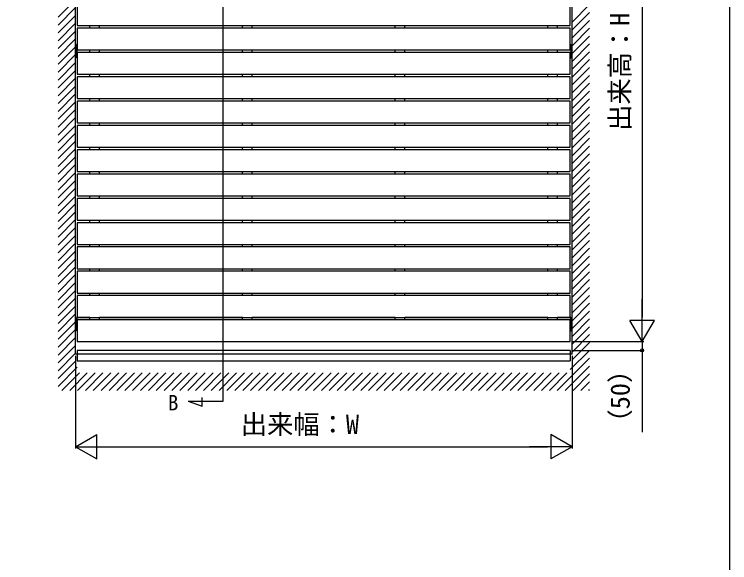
# Model space of a CAD drawing. Units: millimetres, scale not verified. Extents: x -875 to 875, y -1310 to 1300.
# Drawn here: x 466.5 to 875, y 617.7 to 931.1 of the extents above; entities that cross this region are included whole.
import ezdxf
from ezdxf.enums import TextEntityAlignment as Align

# ---------------------------------------------------------------- set-up
doc = ezdxf.new("R2010")
doc.units = ezdxf.units.MM
doc.header["$LTSCALE"] = 4
for name, color, linetype in [('0-2_USER1', 3, 'Continuous'), ('0-5_YKK_12', 2, 'Continuous'), ('0-7_YKK_A1', 4, 'Continuous'), ('0-8_YKK_D', 6, 'Continuous'), ('0-9_YKK_ZWAK', 7, 'Continuous')]:
    doc.layers.add(name, color=color, linetype=linetype)
doc.styles.add('ＭＳ ゴシック', font='')
doc.styles.get('ＭＳ ゴシック').set_extended_font_data('MS Gothic')

msp = doc.modelspace()

# ---------------------------------------------------------------- linework, layer by layer
at = {"layer": '0-5_YKK_12'}
for p, q in [((585.696, 709.979), (585.704, 1089.285)), ((573.804, 707.086), (573.805, 712.145)), ((565.855, 709.98), (585.697, 709.979)), ((565.855, 709.98), (573.804, 707.086))]:
    msp.add_line(p, q, dxfattribs=at)
at = {"layer": '0-7_YKK_A1'}
for p, q in [((491.5, 929.445), (501.5, 939.445)), ((502.5, 937.1), (502.5, 924.7)), ((785, 926.597), (795, 936.597)), ((491.5, 924.955), (501.5, 934.955)), ((785, 922.106), (795, 932.106)), ((491.5, 920.465), (501.5, 930.465)), ((785, 917.616), (795, 927.616)), ((491.5, 915.975), (501.5, 925.975)), ((784, 923.2), (502.5, 923.2)), ((502.5, 923.2), (502.5, 910.8)), ((509.75, 923.2), (509.75, 924.7)), ((515.25, 923.2), (515.25, 924.7)), ((596.917, 923.2), (596.917, 924.7)), ((602.417, 923.2), (602.417, 924.7)), ((684.083, 923.2), (684.083, 924.7)), ((689.583, 923.2), (689.583, 924.7)), ((771.25, 923.2), (771.25, 924.7)), ((776.75, 923.2), (776.75, 924.7)), ((491.5, 911.484), (501.5, 921.484)), ((785, 913.126), (795, 923.126)), ((491.5, 906.994), (501.5, 916.994)), ((785, 908.636), (795, 918.636)), ((491.5, 902.504), (501.5, 912.504)), ((502, 906.388), (502, 913.712)), ((502.25, 913.82), (502.095, 913.811)), ((502.25, 913.82), (502.25, 906.28)), ((784, 913.8), (784.25, 913.8)), ((784.25, 913.82), (784.405, 913.811)), ((784.25, 913.82), (784.25, 906.28)), ((784.25, 913.8), (784.25, 906.3)), ((784.5, 906.388), (784.5, 913.712)), ((785, 904.146), (795, 914.146)), ((491.5, 898.014), (501.5, 908.014)), ((784, 909.3), (502.5, 909.3)), ((502.5, 909.3), (502.5, 896.9)), ((509.75, 909.3), (509.75, 910.8)), ((515.25, 909.3), (515.25, 910.8)), ((596.917, 909.3), (596.917, 910.8)), ((602.417, 909.3), (602.417, 910.8)), ((684.083, 909.3), (684.083, 910.8)), ((689.583, 909.3), (689.583, 910.8)), ((771.25, 909.3), (771.25, 910.8)), ((776.75, 909.3), (776.75, 910.8)), ((785, 899.656), (795, 909.656)), ((491.5, 893.524), (501.5, 903.524)), ((502.25, 906.28), (502.095, 906.288)), ((502.5, 906.3), (502.25, 906.3)), ((784.25, 906.3), (784, 906.3)), ((784.25, 906.28), (784.405, 906.288)), ((785, 895.166), (795, 905.166)), ((491.5, 889.034), (501.5, 899.034)), ((785, 890.675), (795, 900.675)), ((491.5, 884.544), (501.5, 894.544)), ((784, 895.4), (502.5, 895.4)), ((502.5, 895.4), (502.5, 883)), ((509.75, 895.4), (509.75, 896.9)), ((515.25, 895.4), (515.25, 896.9)), ((596.917, 895.4), (596.917, 896.9)), ((602.417, 895.4), (602.417, 896.9)), ((684.083, 895.4), (684.083, 896.9)), ((689.583, 895.4), (689.583, 896.9)), ((771.25, 895.4), (771.25, 896.9)), ((776.75, 895.4), (776.75, 896.9)), ((785, 886.185), (795, 896.185)), ((785, 881.695), (795, 891.695)), ((491.5, 880.054), (501.5, 890.054)), ((785, 877.205), (795, 887.205)), ((491.5, 875.563), (501.5, 885.563)), ((509.75, 881.5), (509.75, 883)), ((515.25, 881.5), (515.25, 883)), ((596.917, 881.5), (596.917, 883)), ((602.417, 881.5), (602.417, 883)), ((684.083, 881.5), (684.083, 883)), ((689.583, 881.5), (689.583, 883)), ((771.25, 881.5), (771.25, 883)), ((776.75, 881.5), (776.75, 883)), ((785, 872.715), (795, 882.715)), ((491.5, 871.073), (501.5, 881.073)), ((784, 881.5), (502.5, 881.5)), ((502.5, 881.5), (502.5, 869.1)), ((785, 868.225), (795, 878.225)), ((491.5, 866.583), (501.5, 876.583)), ((491.5, 862.093), (501.5, 872.093)), ((785, 863.735), (795, 873.735)), ((491.5, 857.603), (501.5, 867.603)), ((784, 867.6), (502.5, 867.6)), ((502.5, 867.6), (502.5, 855.2)), ((509.75, 867.6), (509.75, 869.1)), ((515.25, 867.6), (515.25, 869.1)), ((596.917, 867.6), (596.917, 869.1)), ((602.417, 867.6), (602.417, 869.1)), ((684.083, 867.6), (684.083, 869.1)), ((689.583, 867.6), (689.583, 869.1)), ((771.25, 867.6), (771.25, 869.1)), ((776.75, 867.6), (776.75, 869.1)), ((785, 859.245), (795, 869.245)), ((491.5, 853.113), (501.5, 863.113)), ((785, 854.754), (795, 864.754)), ((491.5, 848.623), (501.5, 858.623)), ((785, 850.264), (795, 860.264)), ((491.5, 844.133), (501.5, 854.133)), ((784, 853.7), (502.5, 853.7)), ((502.5, 853.7), (502.5, 841.3)), ((509.75, 853.7), (509.75, 855.2)), ((515.25, 853.7), (515.25, 855.2)), ((596.917, 853.7), (596.917, 855.2)), ((602.417, 853.7), (602.417, 855.2)), ((684.083, 853.7), (684.083, 855.2)), ((689.583, 853.7), (689.583, 855.2)), ((771.25, 853.7), (771.25, 855.2)), ((776.75, 853.7), (776.75, 855.2)), ((785, 845.774), (795, 855.774)), ((491.5, 839.642), (501.5, 849.642)), ((785, 841.284), (795, 851.284)), ((785, 836.794), (795, 846.794)), ((491.5, 835.152), (501.5, 845.152)), ((785, 832.304), (795, 842.304)), ((491.5, 830.662), (501.5, 840.662)), ((784, 839.8), (502.5, 839.8)), ((502.5, 839.8), (502.5, 827.4)), ((509.75, 839.8), (509.75, 841.3)), ((515.25, 839.8), (515.25, 841.3)), ((596.917, 839.8), (596.917, 841.3)), ((602.417, 839.8), (602.417, 841.3)), ((684.083, 839.8), (684.083, 841.3)), ((689.583, 839.8), (689.583, 841.3)), ((771.25, 839.8), (771.25, 841.3)), ((776.75, 839.8), (776.75, 841.3)), ((785, 827.814), (795, 837.814)), ((491.5, 826.172), (501.5, 836.172)), ((785, 823.324), (795, 833.324)), ((491.5, 821.682), (501.5, 831.682)), ((491.5, 817.192), (501.5, 827.192)), ((784, 825.9), (502.5, 825.9)), ((502.5, 825.9), (502.5, 813.5)), ((509.75, 825.9), (509.75, 827.4)), ((515.25, 825.9), (515.25, 827.4)), ((596.917, 825.9), (596.917, 827.4)), ((602.417, 825.9), (602.417, 827.4)), ((684.083, 825.9), (684.083, 827.4)), ((689.583, 825.9), (689.583, 827.4)), ((771.25, 825.9), (771.25, 827.4)), ((776.75, 825.9), (776.75, 827.4)), ((785, 818.833), (795, 828.833)), ((491.5, 812.702), (501.5, 822.702)), ((785, 814.343), (795, 824.343)), ((491.5, 808.211), (501.5, 818.211)), ((785, 809.853), (795, 819.853)), ((491.5, 803.721), (501.5, 813.721)), ((509.75, 812), (509.75, 813.5)), ((515.25, 812), (515.25, 813.5)), ((596.917, 812), (596.917, 813.5)), ((602.417, 812), (602.417, 813.5)), ((684.083, 812), (684.083, 813.5)), ((689.583, 812), (689.583, 813.5)), ((771.25, 812), (771.25, 813.5)), ((776.75, 812), (776.75, 813.5)), ((785, 805.363), (795, 815.363)), ((491.5, 799.231), (501.5, 809.231)), ((784, 812), (502.5, 812)), ((502.5, 812), (502.5, 799.6)), ((785, 800.873), (795, 810.873)), ((491.5, 794.741), (501.5, 804.741)), ((785, 796.383), (795, 806.383)), ((785, 791.893), (795, 801.893)), ((491.5, 790.251), (501.5, 800.251)), ((784, 798.1), (502.5, 798.1)), ((502.5, 798.1), (502.5, 785.7)), ((509.75, 798.1), (509.75, 799.6)), ((515.25, 798.1), (515.25, 799.6)), ((596.917, 798.1), (596.917, 799.6)), ((602.417, 798.1), (602.417, 799.6)), ((684.083, 798.1), (684.083, 799.6)), ((689.583, 798.1), (689.583, 799.6)), ((771.25, 798.1), (771.25, 799.6)), ((776.75, 798.1), (776.75, 799.6)), ((785, 787.403), (795, 797.403)), ((491.5, 785.761), (501.5, 795.761)), ((785, 782.912), (795, 792.912)), ((491.5, 781.271), (501.5, 791.271)), ((785, 778.422), (795, 788.422)), ((491.5, 776.781), (501.5, 786.781)), ((509.75, 784.2), (509.75, 785.7)), ((515.25, 784.2), (515.25, 785.7)), ((596.917, 784.2), (596.917, 785.7)), ((602.417, 784.2), (602.417, 785.7)), ((684.083, 784.2), (684.083, 785.7)), ((689.583, 784.2), (689.583, 785.7)), ((771.25, 784.2), (771.25, 785.7)), ((776.75, 784.2), (776.75, 785.7)), ((491.5, 772.29), (501.5, 782.29)), ((784, 784.2), (502.5, 784.2)), ((502.5, 784.2), (502.5, 771.8)), ((785, 773.932), (795, 783.932)), ((491.5, 767.8), (501.5, 777.8)), ((785, 769.442), (795, 779.442)), ((491.5, 763.31), (501.5, 773.31)), ((785, 764.952), (795, 774.952)), ((491.5, 758.82), (501.5, 768.82)), ((784, 770.3), (502.5, 770.3)), ((502.5, 770.3), (502.5, 757.9)), ((509.75, 770.3), (509.75, 771.8)), ((515.25, 770.3), (515.25, 771.8)), ((596.917, 770.3), (596.917, 771.8)), ((602.417, 770.3), (602.417, 771.8)), ((684.083, 770.3), (684.083, 771.8)), ((689.583, 770.3), (689.583, 771.8)), ((771.25, 770.3), (771.25, 771.8)), ((776.75, 770.3), (776.75, 771.8)), ((785, 760.462), (795, 770.462)), ((491.5, 754.33), (501.5, 764.33)), ((785, 755.972), (795, 765.972)), ((491.5, 749.84), (501.5, 759.84)), ((785, 751.482), (795, 761.482)), ((502, 757.662), (502, 750.338)), ((502.25, 757.77), (502.095, 757.761)), ((502.25, 750.23), (502.25, 757.77)), ((509.75, 757.75), (502.25, 757.75)), ((784, 756.4), (502.5, 756.4)), ((502.5, 756.4), (502.5, 744)), ((509.75, 756.4), (509.75, 757.9)), ((515.25, 756.4), (515.25, 757.9)), ((596.917, 757.75), (515.25, 757.75)), ((596.917, 756.4), (596.917, 757.9)), ((602.417, 756.4), (602.417, 757.9)), ((684.083, 757.75), (602.417, 757.75)), ((684.083, 756.4), (684.083, 757.9)), ((689.583, 756.4), (689.583, 757.9)), ((771.25, 757.75), (689.583, 757.75)), ((771.25, 756.4), (771.25, 757.9)), ((776.75, 756.4), (776.75, 757.9)), ((784.25, 757.77), (784.405, 757.761)), ((784.25, 750.23), (784.25, 757.77)), ((784.5, 757.662), (784.5, 750.338)), ((785, 746.991), (795, 756.991)), ((491.5, 745.35), (501.5, 755.35)), ((785, 742.501), (795, 752.501)), ((491.5, 740.86), (501.5, 750.86)), ((502.25, 750.23), (502.095, 750.238)), ((784, 750.25), (784.25, 750.25)), ((784.25, 750.23), (784.405, 750.238)), ((785, 738.011), (795, 748.011)), ((491.5, 736.369), (501.5, 746.369)), ((785, 733.521), (795, 743.521)), ((491.5, 731.879), (501.5, 741.879)), ((491.5, 727.389), (501.5, 737.389)), ((784, 739), (502.5, 739)), ((502.5, 739), (502.5, 733)), ((784, 728.031), (795, 739.031)), ((784, 739), (784, 733)), ((491.5, 722.899), (501.5, 732.899)), ((502.5, 733), (784, 733)), ((776.559, 716.1), (795, 734.541)), ((491.5, 718.409), (502.5, 729.409)), ((781.049, 716.1), (795, 730.051)), ((493.681, 716.1), (503.681, 726.1)), ((498.171, 716.1), (508.171, 726.1)), ((502.661, 716.1), (512.661, 726.1)), ((507.151, 716.1), (517.151, 726.1)), ((511.641, 716.1), (521.641, 726.1)), ((516.131, 716.1), (526.131, 726.1)), ((520.622, 716.1), (530.622, 726.1)), ((525.112, 716.1), (535.112, 726.1)), ((529.602, 716.1), (539.602, 726.1)), ((534.092, 716.1), (544.092, 726.1)), ((538.582, 716.1), (548.582, 726.1)), ((543.072, 716.1), (553.072, 726.1)), ((547.562, 716.1), (557.562, 726.1)), ((552.052, 716.1), (562.052, 726.1)), ((556.543, 716.1), (566.543, 726.1)), ((561.033, 716.1), (571.033, 726.1)), ((565.523, 716.1), (575.523, 726.1)), ((570.013, 716.1), (580.013, 726.1)), ((574.503, 716.1), (584.503, 726.1)), ((578.993, 716.1), (588.993, 726.1)), ((583.483, 716.1), (593.483, 726.1)), ((587.973, 716.1), (597.973, 726.1)), ((592.464, 716.1), (602.464, 726.1)), ((596.954, 716.1), (606.954, 726.1)), ((601.444, 716.1), (611.444, 726.1)), ((605.934, 716.1), (615.934, 726.1)), ((610.424, 716.1), (620.424, 726.1)), ((614.914, 716.1), (624.914, 726.1)), ((619.404, 716.1), (629.404, 726.1)), ((623.894, 716.1), (633.894, 726.1)), ((628.385, 716.1), (638.385, 726.1)), ((632.875, 716.1), (642.875, 726.1)), ((637.365, 716.1), (647.365, 726.1)), ((641.855, 716.1), (651.855, 726.1)), ((646.345, 716.1), (656.345, 726.1)), ((650.835, 716.1), (660.835, 726.1)), ((655.325, 716.1), (665.325, 726.1)), ((659.815, 716.1), (669.815, 726.1)), ((664.306, 716.1), (674.306, 726.1)), ((668.796, 716.1), (678.796, 726.1)), ((673.286, 716.1), (683.286, 726.1)), ((677.776, 716.1), (687.776, 726.1)), ((682.266, 716.1), (692.266, 726.1)), ((686.756, 716.1), (696.756, 726.1)), ((691.246, 716.1), (701.246, 726.1)), ((695.737, 716.1), (705.737, 726.1)), ((700.227, 716.1), (710.227, 726.1)), ((704.717, 716.1), (714.717, 726.1)), ((709.207, 716.1), (719.207, 726.1)), ((713.697, 716.1), (723.697, 726.1)), ((718.187, 716.1), (728.187, 726.1)), ((722.677, 716.1), (732.677, 726.1)), ((727.167, 716.1), (737.167, 726.1)), ((731.658, 716.1), (741.658, 726.1)), ((736.148, 716.1), (746.148, 726.1)), ((740.638, 716.1), (750.638, 726.1)), ((745.128, 716.1), (755.128, 726.1)), ((749.618, 716.1), (759.618, 726.1)), ((754.108, 716.1), (764.108, 726.1)), ((758.598, 716.1), (768.598, 726.1)), ((763.088, 716.1), (773.088, 726.1)), ((767.579, 716.1), (777.579, 726.1)), ((772.069, 716.1), (782.069, 726.1)), ((785.539, 716.1), (795, 725.56)), ((790.029, 716.1), (795, 721.07)), ((794.519, 716.1), (795, 716.58))]:
    msp.add_line(p, q, dxfattribs=at)
for points in [[(785, 736.9), (502.5, 736.9), (501.5, 736.9), (501.5, 1090)], [(785, 736.9), (785, 1090), (795, 1090)], [(502.5, 924.7), (784, 924.7), (784, 937.1)], [(502.5, 910.8), (784, 910.8), (784, 923.2)], [(502.25, 906.3), (502.25, 913.8), (502.5, 913.8)], [(502.5, 896.9), (784, 896.9), (784, 909.3)], [(502.5, 883), (784, 883), (784, 895.4)], [(502.5, 869.1), (784, 869.1), (784, 881.5)], [(502.5, 855.2), (784, 855.2), (784, 867.6)], [(502.5, 841.3), (784, 841.3), (784, 853.7)], [(502.5, 827.4), (784, 827.4), (784, 839.8)], [(502.5, 813.5), (784, 813.5), (784, 825.9)], [(502.5, 799.6), (784, 799.6), (784, 812)], [(502.5, 785.7), (784, 785.7), (784, 798.1)], [(502.5, 771.8), (784, 771.8), (784, 784.2)], [(502.5, 757.9), (784, 757.9), (784, 770.3)], [(502.25, 757.75), (502.25, 750.25), (502.5, 750.25)], [(502.5, 744), (784, 744), (784, 756.4)], [(784.25, 750.25), (784.25, 757.75), (776.75, 757.75)]]:
    msp.add_lwpolyline(points, dxfattribs=at)
for centre, start, end in [((502.1, 913.712), 93, 180), ((784.4, 913.712), 0, 87), ((502.1, 906.388), 180, 267), ((784.4, 906.388), 273, 0), ((502.1, 757.662), 93, 180), ((784.4, 757.662), 0, 87), ((502.1, 750.338), 180, 267), ((784.4, 750.338), 273, 0)]:
    msp.add_arc(centre, 0.1, start, end, dxfattribs=at)
at = {"layer": '0-8_YKK_D'}
for p, q in [((825, 1062.1), (825, 758)), ((825, 744), (825, 768.248)), ((825, 744), (818, 756.124)), ((832, 756.124), (818, 756.124)), ((825, 744), (832, 756.124)), ((785, 744), (826, 744)), ((785, 744), (826, 744)), ((501.5, 735.9), (501.5, 682.95)), ((785, 739), (826, 739)), ((785, 735.9), (785, 682.95)), ((501.5, 683.95), (513.624, 690.95)), ((513.624, 676.95), (513.624, 690.95)), ((785, 683.95), (772.876, 690.95)), ((772.876, 690.95), (772.876, 676.95)), ((501.5, 683.95), (513.624, 676.95)), ((501.5, 683.95), (525.749, 683.95)), ((515.5, 683.95), (771, 683.95)), ((785, 683.95), (760.751, 683.95)), ((785, 683.95), (772.876, 676.95))]:
    msp.add_line(p, q, dxfattribs=at)
msp.add_lwpolyline([(825, 744), (825, 739), (825, 692.289)], dxfattribs=at)
msp.add_circle((825, 739), 0.875, dxfattribs=at)
at = {"layer": '0-9_YKK_ZWAK'}
msp.add_lwpolyline([(-875, -1310), (875, -1310), (875, 1240)], dxfattribs=at)

# ---------------------------------------------------------------- texts
at = {"layer": '0-2_USER1', "style": 'ＭＳ ゴシック'}
msp.add_text('B', height=8.798, rotation=359.997, dxfattribs=at).set_placement((554.252, 702.096), align=Align.BOTTOM_LEFT)
at = {"layer": '0-8_YKK_D', "style": 'ＭＳ ゴシック'}
for s, p in [('出来高：H', (821.04, 864.453)), ('（50）', (821.21, 690.369))]:
    msp.add_text(s, height=11, rotation=90, dxfattribs=at).set_placement(p, align=Align.BOTTOM_LEFT)
msp.add_text('出来幅：W', height=11, dxfattribs=at).set_placement((595.864, 687.91), align=Align.BOTTOM_LEFT)

doc.saveas('drawing.dxf')
